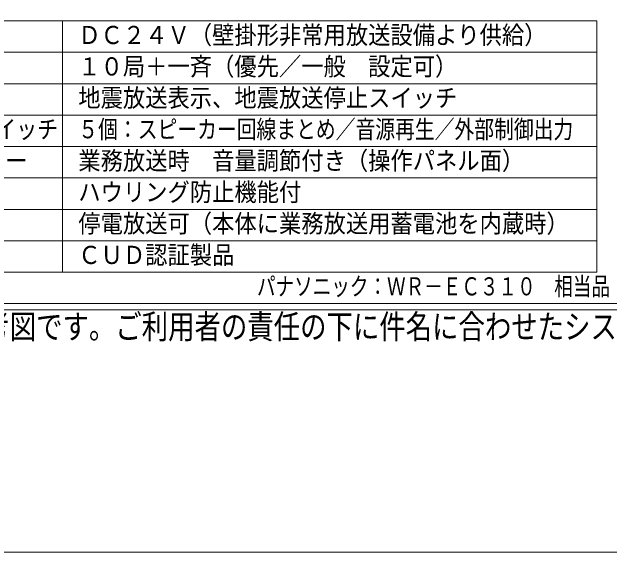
# Model space of a CAD drawing. Units: millimetres on the paper. Extents: x -401 to 401, y -280 to 280.
# Drawn here: x -353.1 to -258.1, y -279.5 to -193.6 of the extents above; entities that cross this region are included whole.
import ezdxf
from ezdxf.enums import TextEntityAlignment as Align

# ---------------------------------------------------------------- set-up
doc = ezdxf.new("R2010")
doc.units = ezdxf.units.MM
for name, color, linetype, lineweight in [('0-0_HOJO', 134, 'Continuous', 9), ('0-1_WAKU', 4, 'Continuous', 9), ('0-2_MOJI1', 7, 'Continuous', 9), ('0-4_WAKU-M', 7, 'Continuous', 9)]:
    doc.layers.add(name, color=color, linetype=linetype, lineweight=lineweight)
doc.layers.add('0-8_相当品', color=4, linetype='Continuous')
doc.styles.add('ＭＳ ゴシック', font='')
doc.styles.get('ＭＳ ゴシック').set_extended_font_data('MS Gothic')

msp = doc.modelspace()

# ---------------------------------------------------------------- linework, layer by layer
at = {"layer": '0-0_HOJO'}
msp.add_lwpolyline([(400.592, 279.536), (400.592, -279.523), (-400.598, -279.523)], dxfattribs=at)
at = {"layer": '0-1_WAKU', "color": 3}
for p, q in [((-385.003, -194.994), (-260.003, -194.994)), ((-345.003, -234.994), (-345.003, -194.994)), ((-260.003, -234.994), (-260.003, -194.994)), ((-385.003, -234.994), (-260.003, -234.994))]:
    msp.add_line(p, q, dxfattribs=at)
at = {"layer": '0-1_WAKU'}
for p, q in [((-260.003, -199.994), (-385.003, -199.994)), ((-385.003, -204.994), (-260.003, -204.994)), ((-385.003, -209.994), (-260.003, -209.994)), ((-385.003, -214.994), (-260.003, -214.994)), ((-385.003, -219.994), (-260.003, -219.994)), ((-385.003, -224.994), (-260.003, -224.994)), ((-385.003, -229.994), (-260.003, -229.994))]:
    msp.add_line(p, q, dxfattribs=at)
at = {"layer": '0-4_WAKU-M', "color": 3}
msp.add_line((-387.003, -239.994), (386.997, -239.994), dxfattribs=at)
msp.add_lwpolyline([(387.997, 241.006), (-388.003, 241.006), (-388.003, -240.994), (387.997, -240.994)], dxfattribs=at)

# ---------------------------------------------------------------- texts
at = {"layer": '0-1_WAKU', "style": 'ＭＳ ゴシック', "width": 0.8}
msp.add_text('注意：本図は参考図です。ご利用者の責任の下に件名に合わせたシステム構築を行い必要な箇所を編集後、ご活用ください。', height=3.848, dxfattribs=at).set_placement((-387.003, -246.734), align=Align.BOTTOM_LEFT)
at = {"layer": '0-2_MOJI1', "style": 'ＭＳ ゴシック'}
for s, height, width, p in [('ＤＣ２４Ｖ（壁掛形非常用放送設備より供給）', 2.889, 0.9, (-342.503, -199.549)), ('１０局＋一斉（優先／一般\u3000設定可）', 2.889, 0.9, (-342.503, -204.549)), ('地震放送表示、地震放送停止スイッチ', 2.889, 0.9, (-342.503, -209.549)), ('ファンクションスイッチ', 2.886, 0.85, (-382.503, -214.549)), ('５個：スピーカー回線まとめ／音源再生／外部制御出力', 2.886, 0.8, (-342.503, -214.549)), ('モニタースピーカー', 2.889, 0.9, (-382.503, -219.549)), ('業務放送時\u3000音量調節付き（操作パネル面）', 2.889, 0.9, (-342.503, -219.549)), ('ハウリング防止機能付', 2.889, 0.9, (-342.503, -224.549)), ('停電放送可（本体に業務放送用蓄電池を内蔵時）', 2.889, 0.9, (-342.503, -229.549)), ('ＣＵＤ認証製品', 2.889, 0.9, (-342.503, -234.549))]:
    msp.add_text(s, height=height, dxfattribs=dict(at, width=width)).set_placement(p, align=Align.BOTTOM_LEFT)
at = {"layer": '0-8_相当品', "style": 'ＭＳ ゴシック', "width": 0.75}
msp.add_text('パナソニック：ＷＲ－ＥＣ３１０\u3000相当品', height=2.889, dxfattribs=at).set_placement((-314.083, -239.549), align=Align.BOTTOM_LEFT)

doc.saveas('drawing.dxf')
